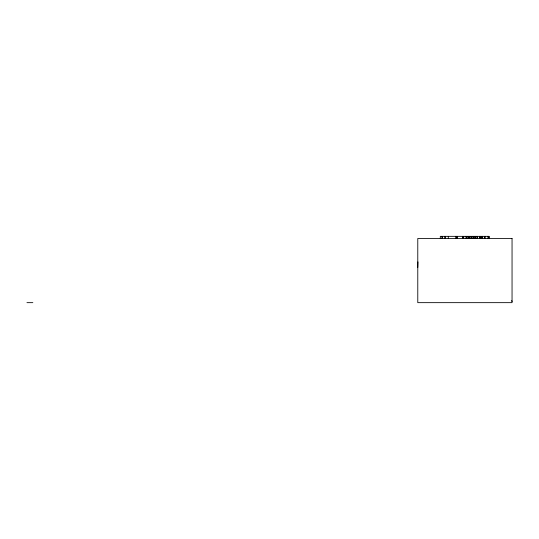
<?xml version="1.0" encoding="UTF-8"?>
<svg xmlns="http://www.w3.org/2000/svg" width="539" height="539" viewBox="0 0 539 539"><rect width="100%" height="100%" fill="white"/><g stroke="black" fill="none" stroke-linecap="round" stroke-linejoin="round"><path stroke-width="0.81" d="M417.779 267.459L417.934 261.9M463.675 237.416L463.675 236.345L463.675 238.487M466.154 237.416L466.154 236.345L466.154 238.487M512.05 301.584L511.727 300.513M26.95 302.655L32.839 302.655M489.116 238.487L489.116 236.345L440.309 236.345L440.309 238.487M488.893 236.345L488.893 238.487M488.624 236.345L488.624 238.487M488.408 236.345L488.381 238.487M487.97 236.345L487.97 238.487M485.208 236.345L485.208 238.487M484.507 236.345L484.507 238.487M482.654 236.345L482.654 238.487M482.513 236.345L482.513 238.487M482.304 236.345L482.304 238.487M482.223 236.345L482.223 238.487M482.061 236.345L482.061 238.487M482.001 236.345L482.001 238.487M480.828 236.345L480.828 238.487M480.229 236.345L480.229 238.487M479.784 236.345L479.818 238.487M479.636 236.345L479.663 238.487M479.515 236.345L479.467 238.487M477.615 236.345L477.615 238.487M477.426 236.345L477.426 238.487M476.146 236.345L476.146 238.487M475.371 236.345L475.371 238.487M475.25 236.345L475.25 238.487M475.176 236.345L475.176 238.487M475.014 236.345L475.014 238.487M473.626 236.345L473.626 238.487M473.289 236.345L473.289 238.487M471.881 236.345L471.881 238.487M471.787 236.345L471.773 238.487M470.203 236.345L470.203 238.487M469.415 236.345L469.415 238.487M469.26 236.345L469.26 238.487M469.011 236.345L469.011 238.487M468.081 236.345L468.081 238.487M466.868 236.345L466.936 238.487M463.055 236.345L463.055 238.487M462.988 236.345L462.988 238.487M462.833 236.345L462.839 238.487M462.779 236.345L462.779 238.487M457.49 236.345L457.49 238.487M456.715 236.345L456.715 238.487M456.56 236.345L456.56 238.487M456.311 236.345L456.311 238.487M455.839 236.345L455.839 238.487M448.293 236.345L448.293 238.487M445.126 236.345L445.126 238.487M444.971 236.345L444.971 238.487M442.6 236.345L442.6 238.487M441.892 236.345L441.892 238.487M512.05 238.487L417.779 238.487L417.779 302.655L512.05 302.655L512.05 238.487"/></g></svg>
